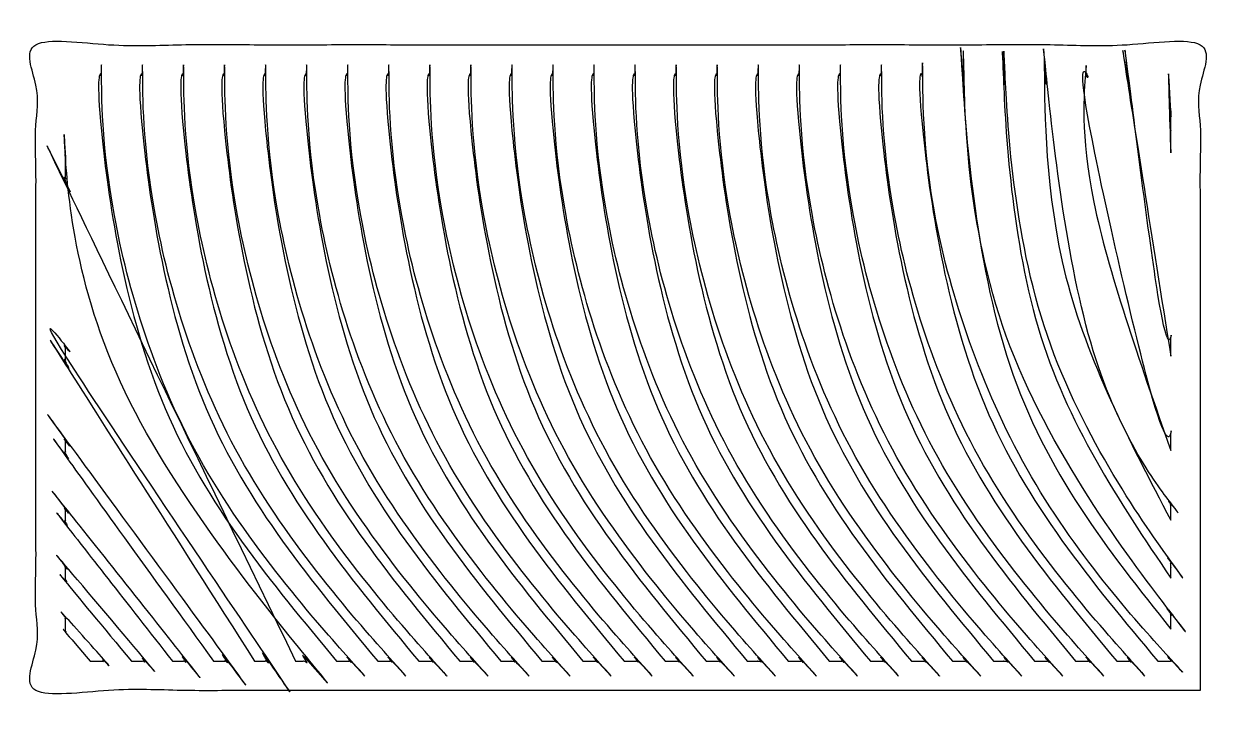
# Model space of a CAD drawing. Header units: millimetres. Extents: x -146 to 259, y -24 to 214.
import ezdxf

# ---------------------------------------------------------------- set-up
doc = ezdxf.new("R2010")
doc.units = ezdxf.units.MM
doc.layers.add('Default', color=1, linetype='Continuous', true_color=0xff0000)

msp = doc.modelspace()

# ---------------------------------------------------------------- linework, layer by layer
at = {"layer": 'Default'}
for points, weights, knots in [([(244.94, 7.64), (175.07, 89.98), (173.76, 196.71), (174.12, 196.71), (174.48, 196.71), (176.87, 93.9), (244.94, 13.35), (244.94, 10.5), (244.94, 7.64)], [1.0056253415, 1.19342346526, 1.01059200551, 1.01059200551, 1.01059200551, 1.18067435711, 1, 1, 1], [-18.258886, -18.258886, -18.258886, -17.80821, -17.80821, -17.086436, -17.086436, -16.646463, -16.646463, -10.938412, -10.938412, -10.938412]), ([(244.94, 25), (188.96, 98.4), (187.76, 196.71), (188.12, 196.71), (188.48, 196.71), (190.67, 102.36), (244.94, 30.8), (244.94, 27.9), (244.94, 25)], [1.00571093069, 1.14113529828, 0.980104630929, 0.980104630929, 0.980104630929, 1.1294170961, 1, 1, 1], [-35.621459, -35.621459, -35.621459, -35.212174, -35.212174, -34.4904, -34.4904, -34.092141, -34.092141, -28.299128, -28.299128, -28.299128]), ([(244.94, 44.72), (202.84, 108.85), (201.76, 196.71), (202.12, 196.71), (202.48, 196.71), (204.43, 112.86), (244.94, 50.64), (244.94, 47.68), (244.94, 44.72)], [1.00588712812, 1.0907691469, 0.953207775159, 0.953207775159, 0.953207775159, 1.08010311221, 1, 1, 1], [-55.368416, -55.368416, -55.368416, -55.008916, -55.008916, -54.287142, -54.287142, -53.939125, -53.939125, -48.010157, -48.010157, -48.010157]), ([(244.94, 100.57), (230.43, 141.92), (229.76, 196.71), (230.12, 196.71), (230.48, 196.71), (231.65, 146.24), (244.94, 107.36), (244.94, 103.97), (244.94, 100.57)], [1.00724995645, 1.00381110966, 0.924866482712, 0.924866482712, 0.924866482712, 0.995250619888, 1, 1, 1], [-111.788804, -111.788804, -111.788804, -111.576169, -111.576169, -110.854396, -110.854396, -110.655448, -110.655448, -103.866493, -103.866493, -103.866493]), ([(-39.5, -3.29), (-118.87, 85.08), (-120.24, 196.71), (-119.88, 196.71), (-119.52, 196.71), (-116.96, 86.56), (-34.36, -3.29), (-36.93, -3.29), (-39.5, -3.29)], [1.01757441918, 1.24451153673, 1.04509784228, 1.04509784228, 1.04509784228, 1.23584115768, 1, 1, 1], [-876.355177, -876.355177, -876.355177, -875.879854, -875.879854, -875.158081, -875.158081, -874.680953, -874.680953, -869.539681, -869.539681, -869.539681]), ([(-25.5, -3.29), (-104.87, 85.08), (-106.24, 196.71), (-105.88, 196.71), (-105.52, 196.71), (-102.96, 86.56), (-20.36, -3.29), (-22.93, -3.29), (-25.5, -3.29)], [1.01757441918, 1.24451153673, 1.04509784228, 1.04509784228, 1.04509784228, 1.23584115768, 1, 1, 1], [-890.355177, -890.355177, -890.355177, -889.879854, -889.879854, -889.158081, -889.158081, -888.680953, -888.680953, -883.539681, -883.539681, -883.539681]), ([(-11.5, -3.29), (-90.87, 85.08), (-92.24, 196.71), (-91.88, 196.71), (-91.52, 196.71), (-88.96, 86.56), (-6.36, -3.29), (-8.93, -3.29), (-11.5, -3.29)], [1.01757441918, 1.24451153673, 1.04509784228, 1.04509784228, 1.04509784228, 1.23584115768, 1, 1, 1], [-904.355177, -904.355177, -904.355177, -903.879854, -903.879854, -903.158081, -903.158081, -902.680953, -902.680953, -897.539681, -897.539681, -897.539681]), ([(2.5, -3.29), (-76.87, 85.08), (-78.24, 196.71), (-77.88, 196.71), (-77.52, 196.71), (-74.96, 86.56), (7.64, -3.29), (5.07, -3.29), (2.5, -3.29)], [1.01757441918, 1.24451153673, 1.04509784228, 1.04509784228, 1.04509784228, 1.23584115768, 1, 1, 1], [-918.355177, -918.355177, -918.355177, -917.879854, -917.879854, -917.158081, -917.158081, -916.680953, -916.680953, -911.539681, -911.539681, -911.539681]), ([(16.5, -3.29), (-62.87, 85.08), (-64.24, 196.71), (-63.88, 196.71), (-63.52, 196.71), (-60.96, 86.56), (21.64, -3.29), (19.07, -3.29), (16.5, -3.29)], [1.01757441918, 1.24451153673, 1.04509784228, 1.04509784228, 1.04509784228, 1.23584115768, 1, 1, 1], [-932.355177, -932.355177, -932.355177, -931.879854, -931.879854, -931.158081, -931.158081, -930.680953, -930.680953, -925.539681, -925.539681, -925.539681]), ([(30.5, -3.29), (-48.87, 85.08), (-50.24, 196.71), (-49.88, 196.71), (-49.52, 196.71), (-46.96, 86.56), (35.64, -3.29), (33.07, -3.29), (30.5, -3.29)], [1.01757441918, 1.24451153673, 1.04509784228, 1.04509784228, 1.04509784228, 1.23584115768, 1, 1, 1], [-946.355177, -946.355177, -946.355177, -945.879854, -945.879854, -945.158081, -945.158081, -944.680953, -944.680953, -939.539681, -939.539681, -939.539681]), ([(44.5, -3.29), (-34.87, 85.08), (-36.24, 196.71), (-35.88, 196.71), (-35.52, 196.71), (-32.96, 86.56), (49.64, -3.29), (47.07, -3.29), (44.5, -3.29)], [1.01757441918, 1.24451153673, 1.04509784228, 1.04509784228, 1.04509784228, 1.23584115768, 1, 1, 1], [-960.355177, -960.355177, -960.355177, -959.879854, -959.879854, -959.158081, -959.158081, -958.680953, -958.680953, -953.539681, -953.539681, -953.539681]), ([(58.5, -3.29), (-20.87, 85.08), (-22.24, 196.71), (-21.88, 196.71), (-21.52, 196.71), (-18.96, 86.56), (63.64, -3.29), (61.07, -3.29), (58.5, -3.29)], [1.01757441918, 1.24451153673, 1.04509784228, 1.04509784228, 1.04509784228, 1.23584115768, 1, 1, 1], [-974.355177, -974.355177, -974.355177, -973.879854, -973.879854, -973.158081, -973.158081, -972.680953, -972.680953, -967.539681, -967.539681, -967.539681]), ([(72.5, -3.29), (-6.87, 85.08), (-8.24, 196.71), (-7.88, 196.71), (-7.52, 196.71), (-4.96, 86.56), (77.64, -3.29), (75.07, -3.29), (72.5, -3.29)], [1.01757441918, 1.24451153673, 1.04509784228, 1.04509784228, 1.04509784228, 1.23584115768, 1, 1, 1], [-988.355177, -988.355177, -988.355177, -987.879854, -987.879854, -987.158081, -987.158081, -986.680953, -986.680953, -981.539681, -981.539681, -981.539681]), ([(86.5, -3.29), (7.13, 85.08), (5.76, 196.71), (6.12, 196.71), (6.48, 196.71), (9.04, 86.56), (91.64, -3.29), (89.07, -3.29), (86.5, -3.29)], [1.01757441918, 1.24451153673, 1.04509784228, 1.04509784228, 1.04509784228, 1.23584115768, 1, 1, 1], [-1002.355177, -1002.355177, -1002.355177, -1001.879854, -1001.879854, -1001.158081, -1001.158081, -1000.680953, -1000.680953, -995.539681, -995.539681, -995.539681]), ([(100.5, -3.29), (21.13, 85.08), (19.76, 196.71), (20.12, 196.71), (20.48, 196.71), (23.04, 86.56), (105.64, -3.29), (103.07, -3.29), (100.5, -3.29)], [1.01757441918, 1.24451153673, 1.04509784228, 1.04509784228, 1.04509784228, 1.23584115768, 1, 1, 1], [-1016.355177, -1016.355177, -1016.355177, -1015.879854, -1015.879854, -1015.158081, -1015.158081, -1014.680953, -1014.680953, -1009.539681, -1009.539681, -1009.539681]), ([(114.5, -3.29), (35.13, 85.08), (33.76, 196.71), (34.12, 196.71), (34.48, 196.71), (37.04, 86.56), (119.64, -3.29), (117.07, -3.29), (114.5, -3.29)], [1.01757441918, 1.24451153673, 1.04509784228, 1.04509784228, 1.04509784228, 1.23584115768, 1, 1, 1], [-1030.355177, -1030.355177, -1030.355177, -1029.879854, -1029.879854, -1029.158081, -1029.158081, -1028.680953, -1028.680953, -1023.539681, -1023.539681, -1023.539681]), ([(128.5, -3.29), (49.13, 85.08), (47.76, 196.71), (48.12, 196.71), (48.48, 196.71), (51.04, 86.56), (133.64, -3.29), (131.07, -3.29), (128.5, -3.29)], [1.01757441918, 1.24451153673, 1.04509784228, 1.04509784228, 1.04509784228, 1.23584115768, 1, 1, 1], [-1044.355177, -1044.355177, -1044.355177, -1043.879854, -1043.879854, -1043.158081, -1043.158081, -1042.680953, -1042.680953, -1037.539681, -1037.539681, -1037.539681]), ([(142.5, -3.29), (63.13, 85.08), (61.76, 196.71), (62.12, 196.71), (62.48, 196.71), (65.04, 86.56), (147.64, -3.29), (145.07, -3.29), (142.5, -3.29)], [1.01757441918, 1.24451153673, 1.04509784228, 1.04509784228, 1.04509784228, 1.23584115768, 1, 1, 1], [-1058.355177, -1058.355177, -1058.355177, -1057.879854, -1057.879854, -1057.158081, -1057.158081, -1056.680953, -1056.680953, -1051.539681, -1051.539681, -1051.539681]), ([(156.5, -3.29), (77.13, 85.08), (75.76, 196.71), (76.12, 196.71), (76.48, 196.71), (79.04, 86.56), (161.64, -3.29), (159.07, -3.29), (156.5, -3.29)], [1.01757441918, 1.24451153673, 1.04509784228, 1.04509784228, 1.04509784228, 1.23584115768, 1, 1, 1], [-1072.355177, -1072.355177, -1072.355177, -1071.879854, -1071.879854, -1071.158081, -1071.158081, -1070.680953, -1070.680953, -1065.539681, -1065.539681, -1065.539681]), ([(170.5, -3.29), (91.13, 85.08), (89.76, 196.71), (90.12, 196.71), (90.48, 196.71), (93.04, 86.56), (175.64, -3.29), (173.07, -3.29), (170.5, -3.29)], [1.01757441918, 1.24451153673, 1.04509784228, 1.04509784228, 1.04509784228, 1.23584115768, 1, 1, 1], [-1086.355177, -1086.355177, -1086.355177, -1085.879854, -1085.879854, -1085.158081, -1085.158081, -1084.680953, -1084.680953, -1079.539681, -1079.539681, -1079.539681]), ([(184.5, -3.29), (105.13, 85.08), (103.76, 196.71), (104.12, 196.71), (104.48, 196.71), (107.04, 86.56), (189.64, -3.29), (187.07, -3.29), (184.5, -3.29)], [1.01757441918, 1.24451153673, 1.04509784228, 1.04509784228, 1.04509784228, 1.23584115768, 1, 1, 1], [-1100.355177, -1100.355177, -1100.355177, -1099.879854, -1099.879854, -1099.158081, -1099.158081, -1098.680953, -1098.680953, -1093.539681, -1093.539681, -1093.539681]), ([(198.5, -3.29), (119.13, 85.08), (117.76, 196.71), (118.12, 196.71), (118.48, 196.71), (121.04, 86.56), (203.64, -3.29), (201.07, -3.29), (198.5, -3.29)], [1.01757441918, 1.24451153673, 1.04509784228, 1.04509784228, 1.04509784228, 1.23584115768, 1, 1, 1], [-1114.355177, -1114.355177, -1114.355177, -1113.879854, -1113.879854, -1113.158081, -1113.158081, -1112.680953, -1112.680953, -1107.539681, -1107.539681, -1107.539681]), ([(212.5, -3.29), (133.13, 85.08), (131.76, 196.71), (132.12, 196.71), (132.48, 196.71), (135.04, 86.56), (217.64, -3.29), (215.07, -3.29), (212.5, -3.29)], [1.01757441918, 1.24451153673, 1.04509784228, 1.04509784228, 1.04509784228, 1.23584115768, 1, 1, 1], [-1128.355177, -1128.355177, -1128.355177, -1127.879854, -1127.879854, -1127.158081, -1127.158081, -1126.680953, -1126.680953, -1121.539681, -1121.539681, -1121.539681]), ([(226.5, -3.29), (147.13, 85.08), (145.76, 196.71), (146.12, 196.71), (146.48, 196.71), (149.04, 86.56), (231.64, -3.29), (229.07, -3.29), (226.5, -3.29)], [1.01757441918, 1.24451153673, 1.04509784228, 1.04509784228, 1.04509784228, 1.23584115768, 1, 1, 1], [-1142.355177, -1142.355177, -1142.355177, -1141.879854, -1141.879854, -1141.158081, -1141.158081, -1140.680953, -1140.680953, -1135.539681, -1135.539681, -1135.539681]), ([(240.5, -3.29), (161.13, 85.08), (159.76, 196.71), (160.12, 196.71), (160.48, 196.71), (163.03, 86.88), (244.94, -2.53), (244.94, -2.91), (244.94, -3.29), (242.72, -3.29), (240.5, -3.29)], [1.01593374295, 1.24250496063, 1.04341278892, 1.04341278892, 1.04341278892, 1.23319451639, 1, 1, 1, 1, 1], [-1156.416171, -1156.416171, -1156.416171, -1155.940849, -1155.940849, -1155.219075, -1155.219075, -1154.743586, -1154.743586, -1153.982237, -1153.982237, -1149.539681, -1149.539681, -1149.539681]), ([(244.94, 68.44), (216.67, 122.45), (215.76, 196.71), (216.12, 196.71), (216.48, 196.71), (218.11, 126.56), (244.94, 74.62), (244.94, 71.53), (244.94, 68.44)], [1.00626311757, 1.04372180995, 0.932479667091, 0.932479667091, 0.932479667091, 1.03412780636, 1, 1, 1], [-79.215641, -79.215641, -79.215641, -78.91846, -78.91846, -78.196686, -78.196686, -77.911714, -77.911714, -71.733282, -71.733282, -71.733282]), ([(244.94, 169.81), (243.93, 182.64), (243.76, 196.71), (244.12, 196.71), (244.48, 196.71), (244.62, 190.42), (244.94, 184.39), (244.94, 177.1), (244.94, 169.81)], [1.01931400513, 1.00372852738, 0.983464587138, 0.983464587138, 0.983464587138, 0.992208612, 1, 1, 1], [-188.477053, -188.477053, -188.477053, -188.425725, -188.425725, -187.703951, -187.703951, -187.680708, -187.680708, -173.10128, -173.10128, -173.10128]), ([(-53.5, -3.29), (-122.55, 73.59), (-132.05, 159.16), (-132.05, 164.77), (-132.05, 170.38), (-123.61, 78.57), (-48.36, -3.29), (-50.93, -3.29), (-53.5, -3.29)], [1.00333934811, 1.19251554434, 1.08121743524, 1.08121743524, 1.08121743524, 1.21045608067, 1, 1, 1], [-872.724105, -872.724105, -872.724105, -872.322252, -872.322252, -861.106724, -861.106724, -860.680953, -860.680953, -855.539681, -855.539681, -855.539681]), ([(-67.5, -3.29), (-114.08, 48.57), (-132.05, 97.76), (-132.05, 101.11), (-132.05, 104.47), (-113.44, 52.28), (-62.36, -3.29), (-64.93, -3.29), (-67.5, -3.29)], [1.01036904396, 1.13144383588, 1.13029655706, 1.13029655706, 1.13029655706, 1.13382018756, 1, 1, 1], [-853.923246, -853.923246, -853.923246, -853.667845, -853.667845, -846.951683, -846.951683, -846.680953, -846.680953, -841.539681, -841.539681, -841.539681]), ([(-81.5, -3.29), (-114.19, 33.11), (-132.05, 66.53), (-132.05, 69.61), (-132.05, 72.68), (-112.99, 36.55), (-76.36, -3.29), (-78.93, -3.29), (-81.5, -3.29)], [1.01127986548, 1.09340542017, 1.1193476447, 1.1193476447, 1.1193476447, 1.09244776373, 1, 1, 1], [-839.194788, -839.194788, -839.194788, -839.021705, -839.021705, -832.867983, -832.867983, -832.680953, -832.680953, -827.539681, -827.539681, -827.539681]), ([(-95.5, -3.29), (-117.21, 20.88), (-132.05, 43.19), (-132.05, 46.15), (-132.05, 49.11), (-115.57, 24.13), (-90.36, -3.29), (-92.93, -3.29), (-95.5, -3.29)], [1.01163636689, 1.06474137081, 1.09436255901, 1.09436255901, 1.09436255901, 1.06185147967, 1, 1, 1], [-824.834502, -824.834502, -824.834502, -824.72262, -824.72262, -818.806084, -818.806084, -818.680953, -818.680953, -813.539681, -813.539681, -813.539681]), ([(-109.5, -3.29), (-121.96, 10.58), (-132.05, 23.69), (-132.05, 26.58), (-132.05, 29.47), (-119.95, 13.67), (-104.36, -3.29), (-106.93, -3.29), (-109.5, -3.29)], [1.01180464827, 1.04162141965, 1.06403623047, 1.06403623047, 1.06403623047, 1.03737475708, 1, 1, 1], [-810.604961, -810.604961, -810.604961, -810.542153, -810.542153, -804.756565, -804.756565, -804.680953, -804.680953, -799.539681, -799.539681, -799.539681]), ([(-123.5, -3.29), (-127.93, 1.64), (-132.05, 6.46), (-132.05, 9.31), (-132.05, 12.16), (-125.6, 4.58), (-118.36, -3.29), (-120.93, -3.29), (-123.5, -3.29)], [1.01188625835, 1.02229301224, 1.03179815124, 1.03179815124, 1.03179815124, 1.01700841238, 1, 1, 1], [-796.440443, -796.440443, -796.440443, -796.418523, -796.418523, -790.715362, -790.715362, -790.680953, -790.680953, -785.539681, -785.539681, -785.539681])]:
    msp.add_rational_spline(points, weights, degree=2, knots=knots, dxfattribs=at)
msp.add_open_spline([(254.94, -13.29), (254.94, 96.71), (254.94, 206.71), (56.45, 206.71), (-142.05, 206.71), (-142.05, 96.71), (-142.05, -13.29), (56.45, -13.29), (254.94, -13.29)], degree=2, knots=[0, 0, 0, 220, 220, 616.991118, 616.991118, 836.991118, 836.991118, 1233.982237, 1233.982237, 1233.982237], dxfattribs=at)

doc.saveas('drawing.dxf')
